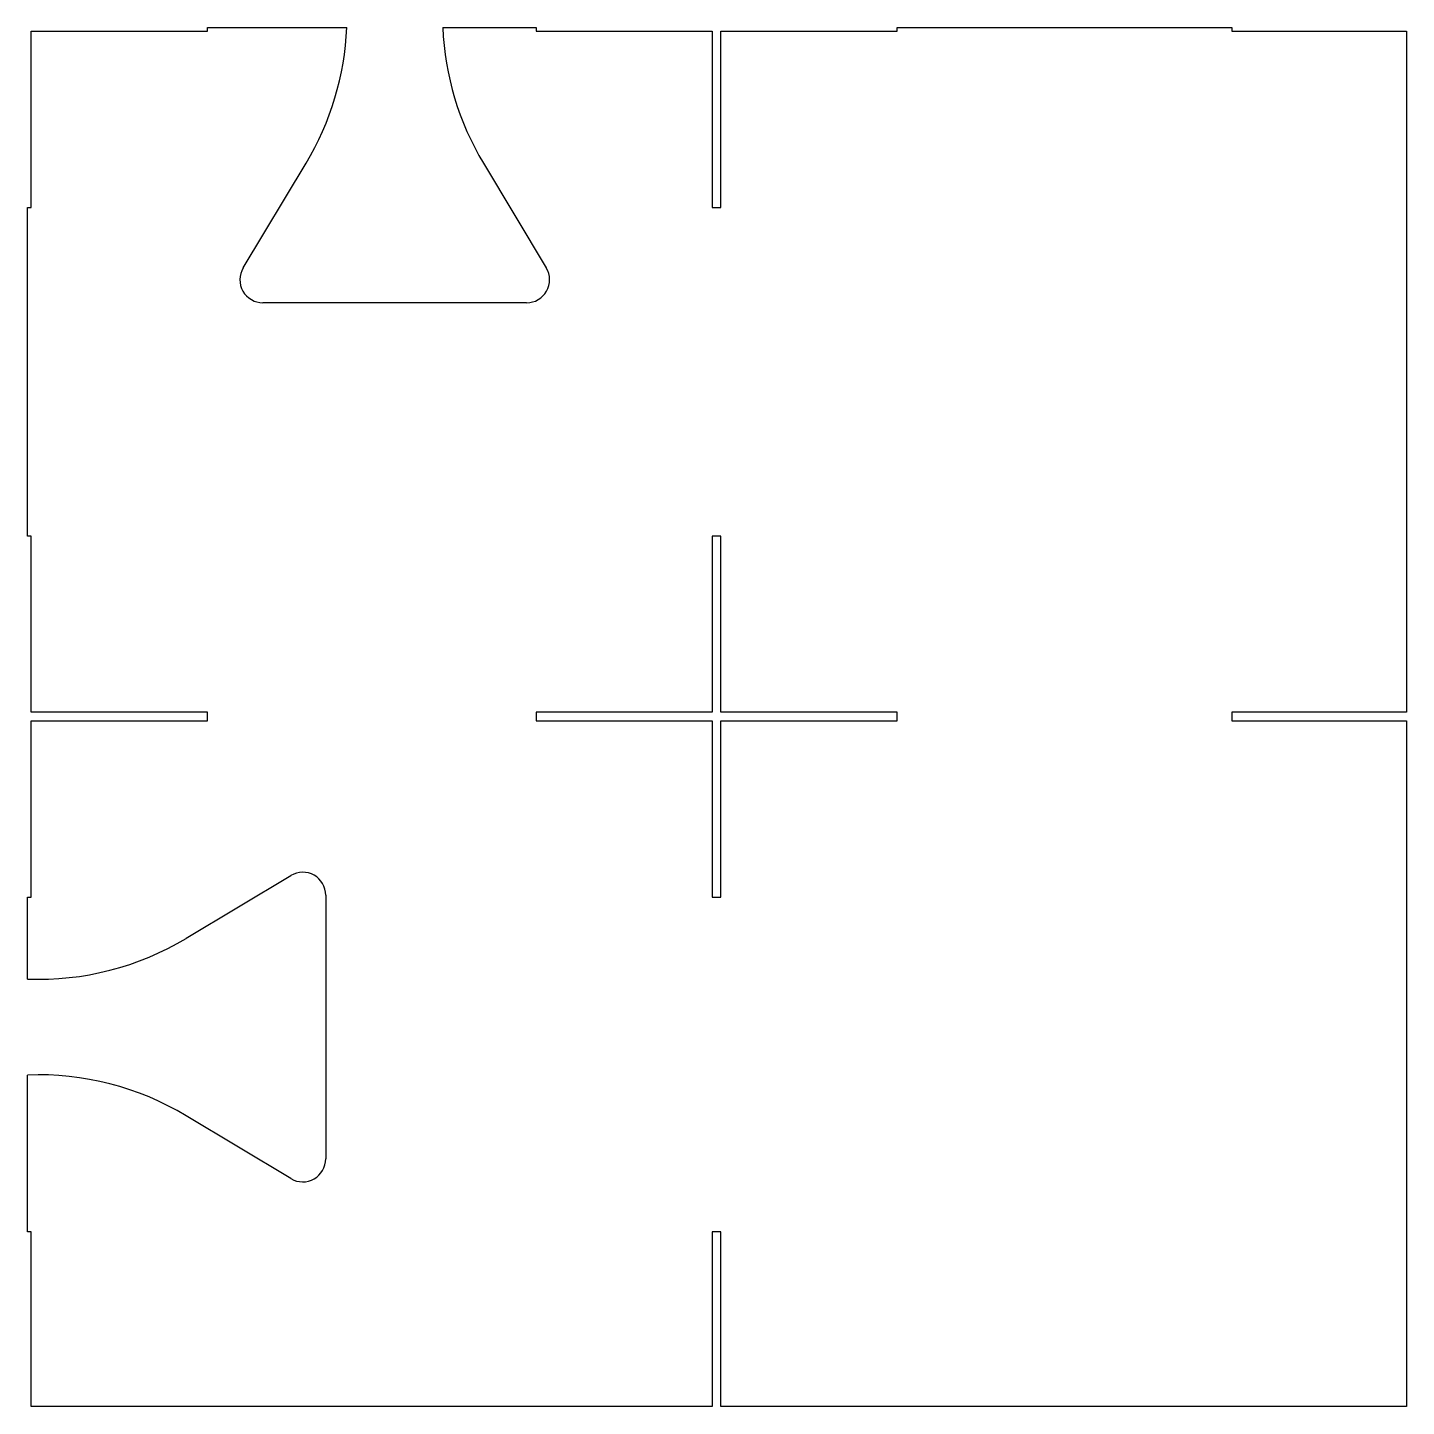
# Model space of a CAD drawing. Header units: millimetres. Extents: x 900 to 1500, y -1500 to -900.
import ezdxf

# ---------------------------------------------------------------- set-up
doc = ezdxf.new("R2010")
doc.units = ezdxf.units.MM

msp = doc.modelspace()

# ---------------------------------------------------------------- linework, layer by layer
at = {"color": 7, "linetype": 'Continuous', "lineweight": 25}
for p, q in [((901.88, -901.88), (978.5, -901.88)), ((901.88, -978.5), (901.88, -901.88)), ((978.5, -900.3), (1039.11, -900.3)), ((978.5, -901.88), (978.5, -900.3)), ((1080.89, -900.3), (1121.5, -900.3)), ((1121.5, -900.3), (1121.5, -901.88)), ((1121.5, -901.88), (1198.12, -901.88)), ((1198.12, -901.88), (1198.12, -978.5)), ((1201.88, -901.88), (1278.5, -901.88)), ((1201.88, -978.5), (1201.88, -901.88)), ((1278.5, -900.3), (1424, -900.3)), ((1278.5, -901.88), (1278.5, -900.3)), ((1424, -900.3), (1424, -901.88)), ((1424, -901.88), (1500, -901.88)), ((1500, -901.88), (1500, -1198.12)), ((994.09, -1004.86), (1021.41, -959.31)), ((1098.59, -959.31), (1125.91, -1004.86)), ((900.3, -978.5), (901.88, -978.5)), ((900.3, -1121.5), (900.3, -978.5)), ((1198.12, -978.5), (1201.88, -978.5)), ((1117.34, -1020), (1002.66, -1020)), ((901.88, -1121.5), (900.3, -1121.5)), ((901.88, -1198.12), (901.88, -1121.5)), ((1198.12, -1121.5), (1198.12, -1198.12)), ((1201.88, -1121.5), (1198.12, -1121.5)), ((1201.88, -1198.12), (1201.88, -1121.5)), ((978.5, -1198.12), (901.88, -1198.12)), ((978.5, -1201.88), (978.5, -1198.12)), ((1121.5, -1198.12), (1121.5, -1201.88)), ((1198.12, -1198.12), (1121.5, -1198.12)), ((1278.5, -1198.12), (1201.88, -1198.12)), ((1278.5, -1201.88), (1278.5, -1198.12)), ((1424, -1198.12), (1424, -1201.88)), ((1500, -1198.12), (1424, -1198.12)), ((901.88, -1201.88), (978.5, -1201.88)), ((901.88, -1278.5), (901.88, -1201.88)), ((1121.5, -1201.88), (1198.12, -1201.88)), ((1198.12, -1201.88), (1198.12, -1278.5)), ((1201.88, -1201.88), (1278.5, -1201.88)), ((1201.88, -1278.5), (1201.88, -1201.88)), ((1424, -1201.88), (1500, -1201.88)), ((1500, -1201.88), (1500, -1500)), ((969.31, -1296.41), (1014.86, -1269.09)), ((900.3, -1278.5), (901.88, -1278.5)), ((900.3, -1314.14), (900.3, -1278.5)), ((1030, -1277.66), (1030, -1392.34)), ((1198.12, -1278.5), (1201.88, -1278.5)), ((900.3, -1424), (900.3, -1355.86)), ((1014.86, -1400.91), (969.31, -1373.59)), ((901.88, -1424), (900.3, -1424)), ((901.88, -1500), (901.88, -1424)), ((1198.12, -1424), (1198.12, -1500)), ((1201.88, -1424), (1198.12, -1424)), ((1201.88, -1500), (1201.88, -1424)), ((1198.12, -1500), (901.88, -1500)), ((1500, -1500), (1201.88, -1500))]:
    msp.add_line(p, q, dxfattribs=at)
for centre, radius, start, end in [((914.23, -895), 125, 329.03624, 357.56993), ((1205.77, -895), 125, 182.43007, 210.96376), ((1002.66, -1010), 10, 149.03624, 270), ((1117.34, -1010), 10, 270, 30.96376), ((1020, -1277.66), 10, 0, 120.96376), ((905, -1189.23), 125, 267.84517, 300.96376), ((905, -1480.77), 125, 59.03624, 92.15483), ((1020, -1392.34), 10, 239.03624, 0)]:
    msp.add_arc(centre, radius, start, end, dxfattribs=at)

doc.saveas('drawing.dxf')
